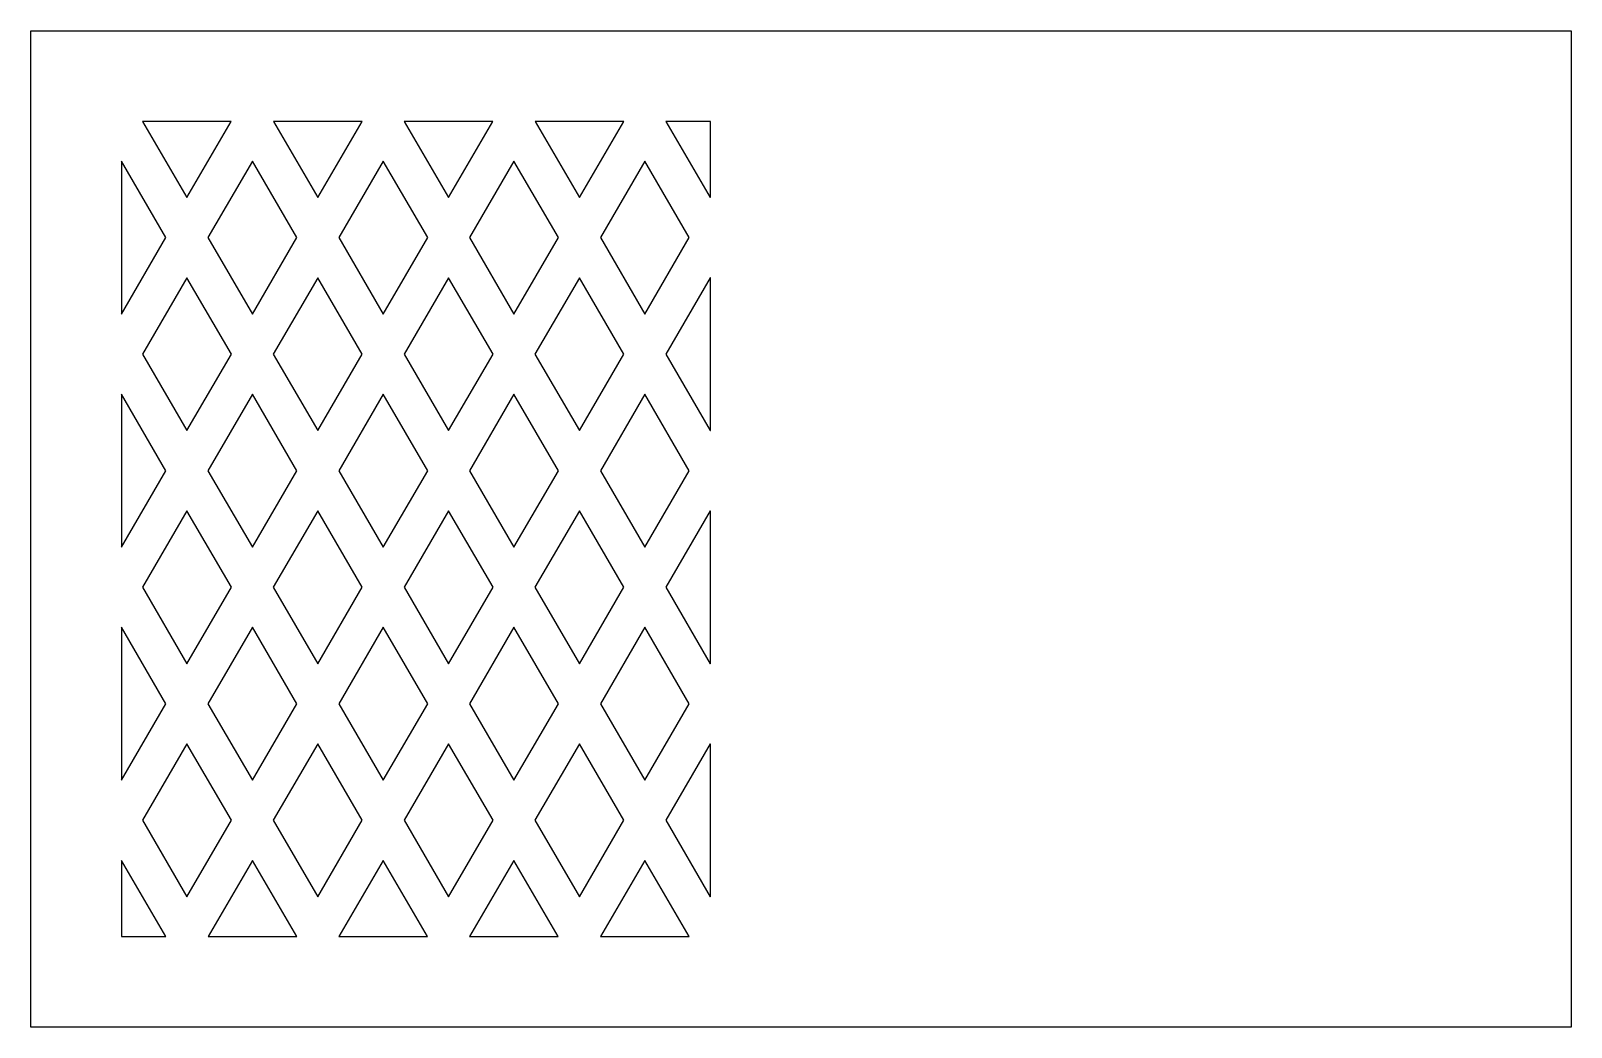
# Model space of a CAD drawing. Header units: centimetres. Extents: x -8.5 to 11.8, y -6.5 to 6.6.
import ezdxf

# ---------------------------------------------------------------- set-up
doc = ezdxf.new("R2010")
doc.units = ezdxf.units.CM
doc.header["$MEASUREMENT"] = 0
doc.layers.add('Layer 1', color=7, linetype='Continuous')

msp = doc.modelspace()

# ---------------------------------------------------------------- linework, layer by layer
at = {"layer": 'Layer 1', "color": 151}
for points, knots in [([(-8.47044, 6.6015), (-8.47044, 6.6015), (-8.47044, -6.49537), (-8.47044, -6.49537), (-8.47044, -6.49537), (-8.47044, -6.49537), (1.64987, -6.49537), (1.64987, -6.49537), (1.64987, -6.49537), (1.64987, -6.49537), (11.77019, -6.49537), (11.77019, -6.49537), (11.77019, -6.49537), (11.77019, -6.49537), (11.77019, 6.6015), (11.77019, 6.6015), (11.77019, 6.6015), (11.77019, 6.6015), (1.64987, 6.6015), (1.64987, 6.6015), (1.64987, 6.6015), (1.64987, 6.6015), (-8.47044, 6.6015), (-8.47044, 6.6015)], [0, 0, 0, 0, 0.14285714, 0.14285714, 0.14285714, 0.14285714, 0.28571429, 0.28571429, 0.28571429, 0.28571429, 0.42857143, 0.42857143, 0.42857143, 0.42857143, 0.57142857, 0.57142857, 0.57142857, 0.57142857, 0.71428571, 0.71428571, 0.71428571, 0.71428571, 1, 1, 1, 1]), ([(-7.00117, 5.41088), (-7.00117, 5.41088), (-5.83618, 5.41088), (-5.83618, 5.41088), (-5.83618, 5.41088), (-5.83618, 5.41088), (-6.41909, 4.41042), (-6.41909, 4.41042), (-6.41909, 4.41042), (-6.41909, 4.41042), (-7.00117, 5.41088), (-7.00117, 5.41088)], [0, 0, 0, 0, 0.25, 0.25, 0.25, 0.25, 0.5, 0.5, 0.5, 0.5, 1, 1, 1, 1]), ([(-5.28221, 5.41088), (-5.28221, 5.41088), (-4.11639, 5.41088), (-4.11639, 5.41088), (-4.11639, 5.41088), (-4.11639, 5.41088), (-4.6993, 4.41042), (-4.6993, 4.41042), (-4.6993, 4.41042), (-4.6993, 4.41042), (-5.28221, 5.41088), (-5.28221, 5.41088)], [0, 0, 0, 0, 0.25, 0.25, 0.25, 0.25, 0.5, 0.5, 0.5, 0.5, 1, 1, 1, 1]), ([(-3.56324, 5.41088), (-3.56324, 5.41088), (-2.39825, 5.41088), (-2.39825, 5.41088), (-2.39825, 5.41088), (-2.39825, 5.41088), (-2.98033, 4.41042), (-2.98033, 4.41042), (-2.98033, 4.41042), (-2.98033, 4.41042), (-3.56324, 5.41088), (-3.56324, 5.41088)], [0, 0, 0, 0, 0.25, 0.25, 0.25, 0.25, 0.5, 0.5, 0.5, 0.5, 1, 1, 1, 1]), ([(-1.84428, 5.41088), (-1.84428, 5.41088), (-0.67929, 5.41088), (-0.67929, 5.41088), (-0.67929, 5.41088), (-0.67929, 5.41088), (-1.2622, 4.41042), (-1.2622, 4.41042), (-1.2622, 4.41042), (-1.2622, 4.41042), (-1.84428, 5.41088), (-1.84428, 5.41088)], [0, 0, 0, 0, 0.25, 0.25, 0.25, 0.25, 0.5, 0.5, 0.5, 0.5, 1, 1, 1, 1]), ([(-0.12532, 5.41088), (-0.12532, 5.41088), (0.45925, 5.41088), (0.45925, 5.41088), (0.45925, 5.41088), (0.45925, 5.41088), (0.45925, 4.4129), (0.45925, 4.4129), (0.45925, 4.4129), (0.45925, 4.4129), (0.4576, 4.41042), (0.4576, 4.41042), (0.4576, 4.41042), (0.4576, 4.41042), (-0.12532, 5.41088), (-0.12532, 5.41088)], [0, 0, 0, 0, 0.2, 0.2, 0.2, 0.2, 0.4, 0.4, 0.4, 0.4, 0.6, 0.6, 0.6, 0.6, 1, 1, 1, 1]), ([(-7.27816, 4.8875), (-7.27816, 4.8875), (-6.69442, 3.88291), (-6.69442, 3.88291), (-6.69442, 3.88291), (-6.69442, 3.88291), (-7.27816, 2.87832), (-7.27816, 2.87832), (-7.27816, 2.87832), (-7.27816, 2.87832), (-7.27981, 2.8808), (-7.27981, 2.8808), (-7.27981, 2.8808), (-7.27981, 2.8808), (-7.27981, 4.88502), (-7.27981, 4.88502), (-7.27981, 4.88502), (-7.27981, 4.88502), (-7.27816, 4.8875), (-7.27816, 4.8875)], [0, 0, 0, 0, 0.16666667, 0.16666667, 0.16666667, 0.16666667, 0.33333333, 0.33333333, 0.33333333, 0.33333333, 0.5, 0.5, 0.5, 0.5, 0.66666667, 0.66666667, 0.66666667, 0.66666667, 1, 1, 1, 1]), ([(-5.5592, 4.8875), (-5.5592, 4.8875), (-4.97463, 3.88291), (-4.97463, 3.88291), (-4.97463, 3.88291), (-4.97463, 3.88291), (-5.5592, 2.87832), (-5.5592, 2.87832), (-5.5592, 2.87832), (-5.5592, 2.87832), (-6.14293, 3.88291), (-6.14293, 3.88291), (-6.14293, 3.88291), (-6.14293, 3.88291), (-5.5592, 4.8875), (-5.5592, 4.8875)], [0, 0, 0, 0, 0.2, 0.2, 0.2, 0.2, 0.4, 0.4, 0.4, 0.4, 0.6, 0.6, 0.6, 0.6, 1, 1, 1, 1]), ([(-3.84023, 4.8875), (-3.84023, 4.8875), (-3.25567, 3.88291), (-3.25567, 3.88291), (-3.25567, 3.88291), (-3.25567, 3.88291), (-3.84023, 2.87832), (-3.84023, 2.87832), (-3.84023, 2.87832), (-3.84023, 2.87832), (-4.42479, 3.88291), (-4.42479, 3.88291), (-4.42479, 3.88291), (-4.42479, 3.88291), (-3.84023, 4.8875), (-3.84023, 4.8875)], [0, 0, 0, 0, 0.2, 0.2, 0.2, 0.2, 0.4, 0.4, 0.4, 0.4, 0.6, 0.6, 0.6, 0.6, 1, 1, 1, 1]), ([(-2.12209, 4.8875), (-2.12209, 4.8875), (-1.53753, 3.88291), (-1.53753, 3.88291), (-1.53753, 3.88291), (-1.53753, 3.88291), (-2.12209, 2.87832), (-2.12209, 2.87832), (-2.12209, 2.87832), (-2.12209, 2.87832), (-2.70583, 3.88291), (-2.70583, 3.88291), (-2.70583, 3.88291), (-2.70583, 3.88291), (-2.12209, 4.8875), (-2.12209, 4.8875)], [0, 0, 0, 0, 0.2, 0.2, 0.2, 0.2, 0.4, 0.4, 0.4, 0.4, 0.6, 0.6, 0.6, 0.6, 1, 1, 1, 1]), ([(-0.4023, 4.8875), (-0.4023, 4.8875), (0.18144, 3.88291), (0.18144, 3.88291), (0.18144, 3.88291), (0.18144, 3.88291), (-0.4023, 2.87832), (-0.4023, 2.87832), (-0.4023, 2.87832), (-0.4023, 2.87832), (-0.98686, 3.88291), (-0.98686, 3.88291), (-0.98686, 3.88291), (-0.98686, 3.88291), (-0.4023, 4.8875), (-0.4023, 4.8875)], [0, 0, 0, 0, 0.2, 0.2, 0.2, 0.2, 0.4, 0.4, 0.4, 0.4, 0.6, 0.6, 0.6, 0.6, 1, 1, 1, 1]), ([(-6.41909, 3.35539), (-6.41909, 3.35539), (-5.83453, 2.3508), (-5.83453, 2.3508), (-5.83453, 2.3508), (-5.83453, 2.3508), (-6.41909, 1.34704), (-6.41909, 1.34704), (-6.41909, 1.34704), (-6.41909, 1.34704), (-7.00283, 2.3508), (-7.00283, 2.3508), (-7.00283, 2.3508), (-7.00283, 2.3508), (-6.41909, 3.35539), (-6.41909, 3.35539)], [0, 0, 0, 0, 0.2, 0.2, 0.2, 0.2, 0.4, 0.4, 0.4, 0.4, 0.6, 0.6, 0.6, 0.6, 1, 1, 1, 1]), ([(-4.6993, 3.35539), (-4.6993, 3.35539), (-4.11474, 2.3508), (-4.11474, 2.3508), (-4.11474, 2.3508), (-4.11474, 2.3508), (-4.6993, 1.34704), (-4.6993, 1.34704), (-4.6993, 1.34704), (-4.6993, 1.34704), (-5.28386, 2.3508), (-5.28386, 2.3508), (-5.28386, 2.3508), (-5.28386, 2.3508), (-4.6993, 3.35539), (-4.6993, 3.35539)], [0, 0, 0, 0, 0.2, 0.2, 0.2, 0.2, 0.4, 0.4, 0.4, 0.4, 0.6, 0.6, 0.6, 0.6, 1, 1, 1, 1]), ([(-2.98033, 3.35539), (-2.98033, 3.35539), (-2.3966, 2.3508), (-2.3966, 2.3508), (-2.3966, 2.3508), (-2.3966, 2.3508), (-2.98033, 1.34704), (-2.98033, 1.34704), (-2.98033, 1.34704), (-2.98033, 1.34704), (-3.5649, 2.3508), (-3.5649, 2.3508), (-3.5649, 2.3508), (-3.5649, 2.3508), (-2.98033, 3.35539), (-2.98033, 3.35539)], [0, 0, 0, 0, 0.2, 0.2, 0.2, 0.2, 0.4, 0.4, 0.4, 0.4, 0.6, 0.6, 0.6, 0.6, 1, 1, 1, 1]), ([(-1.2622, 3.35539), (-1.2622, 3.35539), (-0.67763, 2.3508), (-0.67763, 2.3508), (-0.67763, 2.3508), (-0.67763, 2.3508), (-1.2622, 1.34704), (-1.2622, 1.34704), (-1.2622, 1.34704), (-1.2622, 1.34704), (-1.84593, 2.3508), (-1.84593, 2.3508), (-1.84593, 2.3508), (-1.84593, 2.3508), (-1.2622, 3.35539), (-1.2622, 3.35539)], [0, 0, 0, 0, 0.2, 0.2, 0.2, 0.2, 0.4, 0.4, 0.4, 0.4, 0.6, 0.6, 0.6, 0.6, 1, 1, 1, 1]), ([(0.4576, 3.35539), (0.4576, 3.35539), (0.45925, 3.35291), (0.45925, 3.35291), (0.45925, 3.35291), (0.45925, 3.35291), (0.45925, 1.34952), (0.45925, 1.34952), (0.45925, 1.34952), (0.45925, 1.34952), (0.4576, 1.34704), (0.4576, 1.34704), (0.4576, 1.34704), (0.4576, 1.34704), (-0.12697, 2.3508), (-0.12697, 2.3508), (-0.12697, 2.3508), (-0.12697, 2.3508), (0.4576, 3.35539), (0.4576, 3.35539)], [0, 0, 0, 0, 0.16666667, 0.16666667, 0.16666667, 0.16666667, 0.33333333, 0.33333333, 0.33333333, 0.33333333, 0.5, 0.5, 0.5, 0.5, 0.66666667, 0.66666667, 0.66666667, 0.66666667, 1, 1, 1, 1]), ([(-7.27816, 1.82412), (-7.27816, 1.82412), (-6.69442, 0.8187), (-6.69442, 0.8187), (-6.69442, 0.8187), (-6.69442, 0.8187), (-7.27816, -0.18506), (-7.27816, -0.18506), (-7.27816, -0.18506), (-7.27816, -0.18506), (-7.27981, -0.18258), (-7.27981, -0.18258), (-7.27981, -0.18258), (-7.27981, -0.18258), (-7.27981, 1.82164), (-7.27981, 1.82164), (-7.27981, 1.82164), (-7.27981, 1.82164), (-7.27816, 1.82412), (-7.27816, 1.82412)], [0, 0, 0, 0, 0.16666667, 0.16666667, 0.16666667, 0.16666667, 0.33333333, 0.33333333, 0.33333333, 0.33333333, 0.5, 0.5, 0.5, 0.5, 0.66666667, 0.66666667, 0.66666667, 0.66666667, 1, 1, 1, 1]), ([(-5.5592, 1.82412), (-5.5592, 1.82412), (-4.97463, 0.8187), (-4.97463, 0.8187), (-4.97463, 0.8187), (-4.97463, 0.8187), (-5.5592, -0.18506), (-5.5592, -0.18506), (-5.5592, -0.18506), (-5.5592, -0.18506), (-6.14293, 0.8187), (-6.14293, 0.8187), (-6.14293, 0.8187), (-6.14293, 0.8187), (-5.5592, 1.82412), (-5.5592, 1.82412)], [0, 0, 0, 0, 0.2, 0.2, 0.2, 0.2, 0.4, 0.4, 0.4, 0.4, 0.6, 0.6, 0.6, 0.6, 1, 1, 1, 1]), ([(-3.84023, 1.82412), (-3.84023, 1.82412), (-3.25567, 0.8187), (-3.25567, 0.8187), (-3.25567, 0.8187), (-3.25567, 0.8187), (-3.84023, -0.18506), (-3.84023, -0.18506), (-3.84023, -0.18506), (-3.84023, -0.18506), (-4.42479, 0.8187), (-4.42479, 0.8187), (-4.42479, 0.8187), (-4.42479, 0.8187), (-3.84023, 1.82412), (-3.84023, 1.82412)], [0, 0, 0, 0, 0.2, 0.2, 0.2, 0.2, 0.4, 0.4, 0.4, 0.4, 0.6, 0.6, 0.6, 0.6, 1, 1, 1, 1]), ([(-2.12209, 1.82412), (-2.12209, 1.82412), (-1.53753, 0.8187), (-1.53753, 0.8187), (-1.53753, 0.8187), (-1.53753, 0.8187), (-2.12209, -0.18506), (-2.12209, -0.18506), (-2.12209, -0.18506), (-2.12209, -0.18506), (-2.70583, 0.8187), (-2.70583, 0.8187), (-2.70583, 0.8187), (-2.70583, 0.8187), (-2.12209, 1.82412), (-2.12209, 1.82412)], [0, 0, 0, 0, 0.2, 0.2, 0.2, 0.2, 0.4, 0.4, 0.4, 0.4, 0.6, 0.6, 0.6, 0.6, 1, 1, 1, 1]), ([(-0.4023, 1.82412), (-0.4023, 1.82412), (0.18144, 0.8187), (0.18144, 0.8187), (0.18144, 0.8187), (0.18144, 0.8187), (-0.4023, -0.18506), (-0.4023, -0.18506), (-0.4023, -0.18506), (-0.4023, -0.18506), (-0.98686, 0.8187), (-0.98686, 0.8187), (-0.98686, 0.8187), (-0.98686, 0.8187), (-0.4023, 1.82412), (-0.4023, 1.82412)], [0, 0, 0, 0, 0.2, 0.2, 0.2, 0.2, 0.4, 0.4, 0.4, 0.4, 0.6, 0.6, 0.6, 0.6, 1, 1, 1, 1]), ([(-6.41909, 0.29202), (-6.41909, 0.29202), (-5.83453, -0.71257), (-5.83453, -0.71257), (-5.83453, -0.71257), (-5.83453, -0.71257), (-6.41909, -1.71716), (-6.41909, -1.71716), (-6.41909, -1.71716), (-6.41909, -1.71716), (-7.00283, -0.71257), (-7.00283, -0.71257), (-7.00283, -0.71257), (-7.00283, -0.71257), (-6.41909, 0.29202), (-6.41909, 0.29202)], [0, 0, 0, 0, 0.2, 0.2, 0.2, 0.2, 0.4, 0.4, 0.4, 0.4, 0.6, 0.6, 0.6, 0.6, 1, 1, 1, 1]), ([(-4.6993, 0.29202), (-4.6993, 0.29202), (-4.11474, -0.71257), (-4.11474, -0.71257), (-4.11474, -0.71257), (-4.11474, -0.71257), (-4.6993, -1.71716), (-4.6993, -1.71716), (-4.6993, -1.71716), (-4.6993, -1.71716), (-5.28386, -0.71257), (-5.28386, -0.71257), (-5.28386, -0.71257), (-5.28386, -0.71257), (-4.6993, 0.29202), (-4.6993, 0.29202)], [0, 0, 0, 0, 0.2, 0.2, 0.2, 0.2, 0.4, 0.4, 0.4, 0.4, 0.6, 0.6, 0.6, 0.6, 1, 1, 1, 1]), ([(-2.98033, 0.29202), (-2.98033, 0.29202), (-2.3966, -0.71257), (-2.3966, -0.71257), (-2.3966, -0.71257), (-2.3966, -0.71257), (-2.98033, -1.71716), (-2.98033, -1.71716), (-2.98033, -1.71716), (-2.98033, -1.71716), (-3.5649, -0.71257), (-3.5649, -0.71257), (-3.5649, -0.71257), (-3.5649, -0.71257), (-2.98033, 0.29202), (-2.98033, 0.29202)], [0, 0, 0, 0, 0.2, 0.2, 0.2, 0.2, 0.4, 0.4, 0.4, 0.4, 0.6, 0.6, 0.6, 0.6, 1, 1, 1, 1]), ([(-1.2622, 0.29202), (-1.2622, 0.29202), (-0.67763, -0.71257), (-0.67763, -0.71257), (-0.67763, -0.71257), (-0.67763, -0.71257), (-1.2622, -1.71716), (-1.2622, -1.71716), (-1.2622, -1.71716), (-1.2622, -1.71716), (-1.84593, -0.71257), (-1.84593, -0.71257), (-1.84593, -0.71257), (-1.84593, -0.71257), (-1.2622, 0.29202), (-1.2622, 0.29202)], [0, 0, 0, 0, 0.2, 0.2, 0.2, 0.2, 0.4, 0.4, 0.4, 0.4, 0.6, 0.6, 0.6, 0.6, 1, 1, 1, 1]), ([(0.4576, 0.29202), (0.4576, 0.29202), (0.45925, 0.28954), (0.45925, 0.28954), (0.45925, 0.28954), (0.45925, 0.28954), (0.45925, -1.71468), (0.45925, -1.71468), (0.45925, -1.71468), (0.45925, -1.71468), (0.4576, -1.71716), (0.4576, -1.71716), (0.4576, -1.71716), (0.4576, -1.71716), (-0.12697, -0.71257), (-0.12697, -0.71257), (-0.12697, -0.71257), (-0.12697, -0.71257), (0.4576, 0.29202), (0.4576, 0.29202)], [0, 0, 0, 0, 0.16666667, 0.16666667, 0.16666667, 0.16666667, 0.33333333, 0.33333333, 0.33333333, 0.33333333, 0.5, 0.5, 0.5, 0.5, 0.66666667, 0.66666667, 0.66666667, 0.66666667, 1, 1, 1, 1]), ([(-7.27816, -1.23926), (-7.27816, -1.23926), (-6.69442, -2.24468), (-6.69442, -2.24468), (-6.69442, -2.24468), (-6.69442, -2.24468), (-7.27816, -3.24844), (-7.27816, -3.24844), (-7.27816, -3.24844), (-7.27816, -3.24844), (-7.27981, -3.24596), (-7.27981, -3.24596), (-7.27981, -3.24596), (-7.27981, -3.24596), (-7.27981, -1.24174), (-7.27981, -1.24174), (-7.27981, -1.24174), (-7.27981, -1.24174), (-7.27816, -1.23926), (-7.27816, -1.23926)], [0, 0, 0, 0, 0.16666667, 0.16666667, 0.16666667, 0.16666667, 0.33333333, 0.33333333, 0.33333333, 0.33333333, 0.5, 0.5, 0.5, 0.5, 0.66666667, 0.66666667, 0.66666667, 0.66666667, 1, 1, 1, 1]), ([(-5.5592, -1.23926), (-5.5592, -1.23926), (-4.97463, -2.24468), (-4.97463, -2.24468), (-4.97463, -2.24468), (-4.97463, -2.24468), (-5.5592, -3.24844), (-5.5592, -3.24844), (-5.5592, -3.24844), (-5.5592, -3.24844), (-6.14293, -2.24468), (-6.14293, -2.24468), (-6.14293, -2.24468), (-6.14293, -2.24468), (-5.5592, -1.23926), (-5.5592, -1.23926)], [0, 0, 0, 0, 0.2, 0.2, 0.2, 0.2, 0.4, 0.4, 0.4, 0.4, 0.6, 0.6, 0.6, 0.6, 1, 1, 1, 1]), ([(-3.84023, -1.23926), (-3.84023, -1.23926), (-3.25567, -2.24468), (-3.25567, -2.24468), (-3.25567, -2.24468), (-3.25567, -2.24468), (-3.84023, -3.24844), (-3.84023, -3.24844), (-3.84023, -3.24844), (-3.84023, -3.24844), (-4.42479, -2.24468), (-4.42479, -2.24468), (-4.42479, -2.24468), (-4.42479, -2.24468), (-3.84023, -1.23926), (-3.84023, -1.23926)], [0, 0, 0, 0, 0.2, 0.2, 0.2, 0.2, 0.4, 0.4, 0.4, 0.4, 0.6, 0.6, 0.6, 0.6, 1, 1, 1, 1]), ([(-2.12209, -1.23926), (-2.12209, -1.23926), (-1.53753, -2.24468), (-1.53753, -2.24468), (-1.53753, -2.24468), (-1.53753, -2.24468), (-2.12209, -3.24844), (-2.12209, -3.24844), (-2.12209, -3.24844), (-2.12209, -3.24844), (-2.70583, -2.24468), (-2.70583, -2.24468), (-2.70583, -2.24468), (-2.70583, -2.24468), (-2.12209, -1.23926), (-2.12209, -1.23926)], [0, 0, 0, 0, 0.2, 0.2, 0.2, 0.2, 0.4, 0.4, 0.4, 0.4, 0.6, 0.6, 0.6, 0.6, 1, 1, 1, 1]), ([(-0.4023, -1.23926), (-0.4023, -1.23926), (0.18144, -2.24468), (0.18144, -2.24468), (0.18144, -2.24468), (0.18144, -2.24468), (-0.4023, -3.24844), (-0.4023, -3.24844), (-0.4023, -3.24844), (-0.4023, -3.24844), (-0.98686, -2.24468), (-0.98686, -2.24468), (-0.98686, -2.24468), (-0.98686, -2.24468), (-0.4023, -1.23926), (-0.4023, -1.23926)], [0, 0, 0, 0, 0.2, 0.2, 0.2, 0.2, 0.4, 0.4, 0.4, 0.4, 0.6, 0.6, 0.6, 0.6, 1, 1, 1, 1]), ([(-6.41909, -2.77136), (-6.41909, -2.77136), (-5.83453, -3.77595), (-5.83453, -3.77595), (-5.83453, -3.77595), (-5.83453, -3.77595), (-6.41909, -4.78054), (-6.41909, -4.78054), (-6.41909, -4.78054), (-6.41909, -4.78054), (-7.00283, -3.77595), (-7.00283, -3.77595), (-7.00283, -3.77595), (-7.00283, -3.77595), (-6.41909, -2.77136), (-6.41909, -2.77136)], [0, 0, 0, 0, 0.2, 0.2, 0.2, 0.2, 0.4, 0.4, 0.4, 0.4, 0.6, 0.6, 0.6, 0.6, 1, 1, 1, 1]), ([(-4.6993, -2.77136), (-4.6993, -2.77136), (-4.11474, -3.77595), (-4.11474, -3.77595), (-4.11474, -3.77595), (-4.11474, -3.77595), (-4.6993, -4.78054), (-4.6993, -4.78054), (-4.6993, -4.78054), (-4.6993, -4.78054), (-5.28386, -3.77595), (-5.28386, -3.77595), (-5.28386, -3.77595), (-5.28386, -3.77595), (-4.6993, -2.77136), (-4.6993, -2.77136)], [0, 0, 0, 0, 0.2, 0.2, 0.2, 0.2, 0.4, 0.4, 0.4, 0.4, 0.6, 0.6, 0.6, 0.6, 1, 1, 1, 1]), ([(-2.98033, -2.77136), (-2.98033, -2.77136), (-2.3966, -3.77595), (-2.3966, -3.77595), (-2.3966, -3.77595), (-2.3966, -3.77595), (-2.98033, -4.78054), (-2.98033, -4.78054), (-2.98033, -4.78054), (-2.98033, -4.78054), (-3.5649, -3.77595), (-3.5649, -3.77595), (-3.5649, -3.77595), (-3.5649, -3.77595), (-2.98033, -2.77136), (-2.98033, -2.77136)], [0, 0, 0, 0, 0.2, 0.2, 0.2, 0.2, 0.4, 0.4, 0.4, 0.4, 0.6, 0.6, 0.6, 0.6, 1, 1, 1, 1]), ([(-1.2622, -2.77136), (-1.2622, -2.77136), (-0.67763, -3.77595), (-0.67763, -3.77595), (-0.67763, -3.77595), (-0.67763, -3.77595), (-1.2622, -4.78054), (-1.2622, -4.78054), (-1.2622, -4.78054), (-1.2622, -4.78054), (-1.84593, -3.77595), (-1.84593, -3.77595), (-1.84593, -3.77595), (-1.84593, -3.77595), (-1.2622, -2.77136), (-1.2622, -2.77136)], [0, 0, 0, 0, 0.2, 0.2, 0.2, 0.2, 0.4, 0.4, 0.4, 0.4, 0.6, 0.6, 0.6, 0.6, 1, 1, 1, 1]), ([(0.4576, -2.77136), (0.4576, -2.77136), (0.45925, -2.77384), (0.45925, -2.77384), (0.45925, -2.77384), (0.45925, -2.77384), (0.45925, -4.77806), (0.45925, -4.77806), (0.45925, -4.77806), (0.45925, -4.77806), (0.4576, -4.78054), (0.4576, -4.78054), (0.4576, -4.78054), (0.4576, -4.78054), (-0.12697, -3.77595), (-0.12697, -3.77595), (-0.12697, -3.77595), (-0.12697, -3.77595), (0.4576, -2.77136), (0.4576, -2.77136)], [0, 0, 0, 0, 0.16666667, 0.16666667, 0.16666667, 0.16666667, 0.33333333, 0.33333333, 0.33333333, 0.33333333, 0.5, 0.5, 0.5, 0.5, 0.66666667, 0.66666667, 0.66666667, 0.66666667, 1, 1, 1, 1]), ([(-7.27816, -4.30347), (-7.27816, -4.30347), (-6.69608, -5.30475), (-6.69608, -5.30475), (-6.69608, -5.30475), (-6.69608, -5.30475), (-7.27981, -5.30475), (-7.27981, -5.30475), (-7.27981, -5.30475), (-7.27981, -5.30475), (-7.27981, -4.30595), (-7.27981, -4.30595), (-7.27981, -4.30595), (-7.27981, -4.30595), (-7.27816, -4.30347), (-7.27816, -4.30347)], [0, 0, 0, 0, 0.2, 0.2, 0.2, 0.2, 0.4, 0.4, 0.4, 0.4, 0.6, 0.6, 0.6, 0.6, 1, 1, 1, 1]), ([(-5.5592, -4.30347), (-5.5592, -4.30347), (-4.97629, -5.30475), (-4.97629, -5.30475), (-4.97629, -5.30475), (-4.97629, -5.30475), (-6.14128, -5.30475), (-6.14128, -5.30475), (-6.14128, -5.30475), (-6.14128, -5.30475), (-5.5592, -4.30347), (-5.5592, -4.30347)], [0, 0, 0, 0, 0.25, 0.25, 0.25, 0.25, 0.5, 0.5, 0.5, 0.5, 1, 1, 1, 1]), ([(-3.84023, -4.30347), (-3.84023, -4.30347), (-3.25732, -5.30475), (-3.25732, -5.30475), (-3.25732, -5.30475), (-3.25732, -5.30475), (-4.42314, -5.30475), (-4.42314, -5.30475), (-4.42314, -5.30475), (-4.42314, -5.30475), (-3.84023, -4.30347), (-3.84023, -4.30347)], [0, 0, 0, 0, 0.25, 0.25, 0.25, 0.25, 0.5, 0.5, 0.5, 0.5, 1, 1, 1, 1]), ([(-2.12209, -4.30347), (-2.12209, -4.30347), (-1.53918, -5.30475), (-1.53918, -5.30475), (-1.53918, -5.30475), (-1.53918, -5.30475), (-2.70418, -5.30475), (-2.70418, -5.30475), (-2.70418, -5.30475), (-2.70418, -5.30475), (-2.12209, -4.30347), (-2.12209, -4.30347)], [0, 0, 0, 0, 0.25, 0.25, 0.25, 0.25, 0.5, 0.5, 0.5, 0.5, 1, 1, 1, 1]), ([(-0.4023, -4.30347), (-0.4023, -4.30347), (0.17978, -5.30475), (0.17978, -5.30475), (0.17978, -5.30475), (0.17978, -5.30475), (-0.98521, -5.30475), (-0.98521, -5.30475), (-0.98521, -5.30475), (-0.98521, -5.30475), (-0.4023, -4.30347), (-0.4023, -4.30347)], [0, 0, 0, 0, 0.25, 0.25, 0.25, 0.25, 0.5, 0.5, 0.5, 0.5, 1, 1, 1, 1])]:
    msp.add_open_spline(points, degree=3, knots=knots, dxfattribs=at)

doc.saveas('drawing.dxf')
